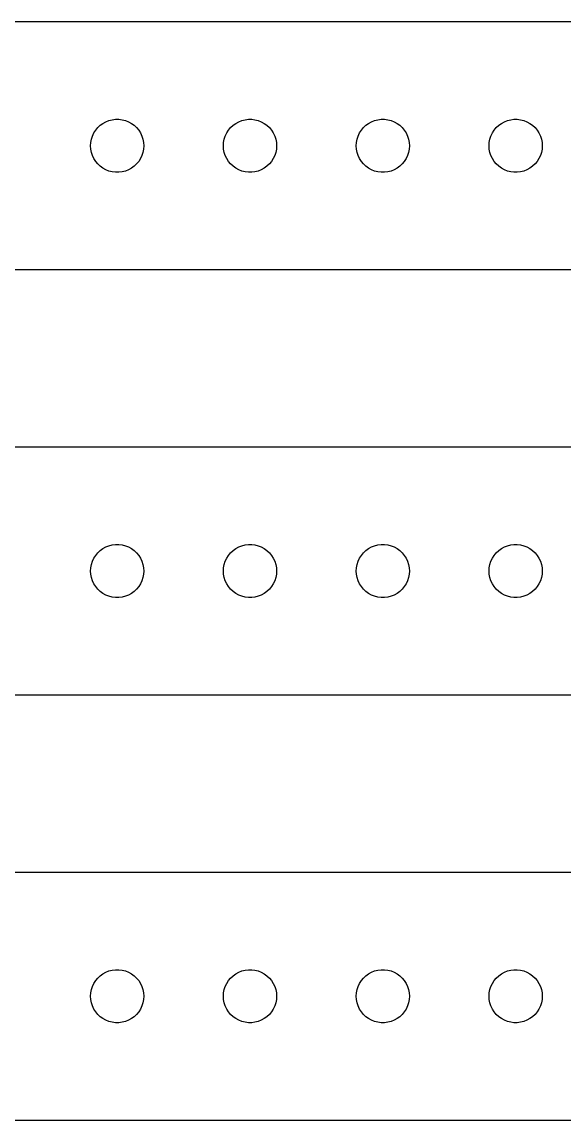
# Model space of a CAD drawing. Header units: metres. Extents: x -127 to 127, y 113 to 223.
# Drawn here: x -95.4 to -64.8, y 161 to 223 of the extents above; entities that cross this region are included whole.
import ezdxf

# ---------------------------------------------------------------- set-up
doc = ezdxf.new("R2010")
doc.units = ezdxf.units.M

msp = doc.modelspace()

# ---------------------------------------------------------------- linework, layer by layer
for p, q in [((122.314, 222.99), (-122.314, 222.99)), ((-91.2135, 216.882), (-91.0934, 217.027)), ((-91.0934, 217.027), (-90.9561, 217.156)), ((-90.9561, 217.156), (-90.8037, 217.266)), ((-90.8037, 217.266), (-90.6387, 217.357)), ((-90.6387, 217.357), (-90.4635, 217.427)), ((-90.4635, 217.427), (-90.2811, 217.473)), ((-90.2811, 217.473), (-90.0942, 217.497)), ((-90.0942, 217.497), (-89.9058, 217.497)), ((-89.9058, 217.497), (-89.7189, 217.473)), ((-89.7189, 217.473), (-89.5365, 217.427)), ((-89.5365, 217.427), (-89.3613, 217.357)), ((-89.3613, 217.357), (-89.1963, 217.266)), ((-89.1963, 217.266), (-89.0439, 217.156)), ((-89.0439, 217.156), (-88.9065, 217.027)), ((-88.9065, 217.027), (-88.7865, 216.882)), ((-83.7135, 216.882), (-83.5934, 217.027)), ((-83.5934, 217.027), (-83.4561, 217.156)), ((-83.4561, 217.156), (-83.3037, 217.266)), ((-83.3037, 217.266), (-83.1387, 217.357)), ((-83.1387, 217.357), (-82.9635, 217.427)), ((-82.9635, 217.427), (-82.7811, 217.473)), ((-82.7811, 217.473), (-82.5942, 217.497)), ((-82.5942, 217.497), (-82.4058, 217.497)), ((-82.4058, 217.497), (-82.2189, 217.473)), ((-82.2189, 217.473), (-82.0365, 217.427)), ((-82.0365, 217.427), (-81.8613, 217.357)), ((-81.8613, 217.357), (-81.6963, 217.266)), ((-81.6963, 217.266), (-81.5439, 217.156)), ((-81.5439, 217.156), (-81.4065, 217.027)), ((-81.4065, 217.027), (-81.2865, 216.882)), ((-76.2135, 216.882), (-76.0934, 217.027)), ((-76.0934, 217.027), (-75.9561, 217.156)), ((-75.9561, 217.156), (-75.8037, 217.266)), ((-75.8037, 217.266), (-75.6387, 217.357)), ((-75.6387, 217.357), (-75.4635, 217.427)), ((-75.4635, 217.427), (-75.2811, 217.473)), ((-75.2811, 217.473), (-75.0942, 217.497)), ((-75.0942, 217.497), (-74.9058, 217.497)), ((-74.9058, 217.497), (-74.7189, 217.473)), ((-74.7189, 217.473), (-74.5365, 217.427)), ((-74.5365, 217.427), (-74.3613, 217.357)), ((-74.3613, 217.357), (-74.1963, 217.266)), ((-74.1963, 217.266), (-74.0439, 217.156)), ((-74.0439, 217.156), (-73.9065, 217.027)), ((-73.9065, 217.027), (-73.7865, 216.882)), ((-68.7135, 216.882), (-68.5934, 217.027)), ((-68.5934, 217.027), (-68.4561, 217.156)), ((-68.4561, 217.156), (-68.3037, 217.266)), ((-68.3037, 217.266), (-68.1387, 217.357)), ((-68.1387, 217.357), (-67.9635, 217.427)), ((-67.9635, 217.427), (-67.7811, 217.473)), ((-67.7811, 217.473), (-67.5942, 217.497)), ((-67.5942, 217.497), (-67.4058, 217.497)), ((-67.4058, 217.497), (-67.2189, 217.473)), ((-67.2189, 217.473), (-67.0365, 217.427)), ((-67.0365, 217.427), (-66.8613, 217.357)), ((-66.8613, 217.357), (-66.6963, 217.266)), ((-66.6963, 217.266), (-66.5439, 217.156)), ((-66.5439, 217.156), (-66.4065, 217.027)), ((-66.4065, 217.027), (-66.2865, 216.882)), ((-91.4882, 216.188), (-91.4529, 216.373)), ((-91.4529, 216.373), (-91.3947, 216.552)), ((-91.3947, 216.552), (-91.3145, 216.723)), ((-91.3145, 216.723), (-91.2135, 216.882)), ((-88.7865, 216.882), (-88.6855, 216.723)), ((-88.6855, 216.723), (-88.6053, 216.552)), ((-88.6053, 216.552), (-88.5471, 216.373)), ((-88.5471, 216.373), (-88.5118, 216.188)), ((-83.9882, 216.188), (-83.9529, 216.373)), ((-83.9529, 216.373), (-83.8947, 216.552)), ((-83.8947, 216.552), (-83.8145, 216.723)), ((-83.8145, 216.723), (-83.7135, 216.882)), ((-81.2865, 216.882), (-81.1855, 216.723)), ((-81.1855, 216.723), (-81.1053, 216.552)), ((-81.1053, 216.552), (-81.0471, 216.373)), ((-81.0471, 216.373), (-81.0118, 216.188)), ((-76.4882, 216.188), (-76.4529, 216.373)), ((-76.4529, 216.373), (-76.3947, 216.552)), ((-76.3947, 216.552), (-76.3145, 216.723)), ((-76.3145, 216.723), (-76.2135, 216.882)), ((-73.7865, 216.882), (-73.6855, 216.723)), ((-73.6855, 216.723), (-73.6053, 216.552)), ((-73.6053, 216.552), (-73.5471, 216.373)), ((-73.5471, 216.373), (-73.5118, 216.188)), ((-68.9882, 216.188), (-68.9529, 216.373)), ((-68.9529, 216.373), (-68.8947, 216.552)), ((-68.8947, 216.552), (-68.8145, 216.723)), ((-68.8145, 216.723), (-68.7135, 216.882)), ((-66.2865, 216.882), (-66.1855, 216.723)), ((-66.1855, 216.723), (-66.1053, 216.552)), ((-66.1053, 216.552), (-66.0471, 216.373)), ((-66.0471, 216.373), (-66.0118, 216.188)), ((-91.5, 216), (-91.4882, 216.188)), ((-91.4882, 215.812), (-91.5, 216)), ((-91.4529, 215.627), (-91.4882, 215.812)), ((-88.5118, 215.812), (-88.5471, 215.627)), ((-88.5118, 216.188), (-88.5, 216)), ((-88.5, 216), (-88.5118, 215.812)), ((-84, 216), (-83.9882, 216.188)), ((-83.9882, 215.812), (-84, 216)), ((-83.9529, 215.627), (-83.9882, 215.812)), ((-81.0118, 215.812), (-81.0471, 215.627)), ((-81.0118, 216.188), (-81, 216)), ((-81, 216), (-81.0118, 215.812)), ((-76.5, 216), (-76.4882, 216.188)), ((-76.4882, 215.812), (-76.5, 216)), ((-76.4529, 215.627), (-76.4882, 215.812)), ((-73.5118, 215.812), (-73.5471, 215.627)), ((-73.5118, 216.188), (-73.5, 216)), ((-73.5, 216), (-73.5118, 215.812)), ((-69, 216), (-68.9882, 216.188)), ((-68.9882, 215.812), (-69, 216)), ((-68.9529, 215.627), (-68.9882, 215.812)), ((-66.0118, 215.812), (-66.0471, 215.627)), ((-66.0118, 216.188), (-66, 216)), ((-66, 216), (-66.0118, 215.812)), ((-91.3947, 215.448), (-91.4529, 215.627)), ((-91.3145, 215.277), (-91.3947, 215.448)), ((-91.2135, 215.118), (-91.3145, 215.277)), ((-91.0934, 214.973), (-91.2135, 215.118)), ((-88.7865, 215.118), (-88.9065, 214.973)), ((-88.6855, 215.277), (-88.7865, 215.118)), ((-88.6053, 215.448), (-88.6855, 215.277)), ((-88.5471, 215.627), (-88.6053, 215.448)), ((-83.8947, 215.448), (-83.9529, 215.627)), ((-83.8145, 215.277), (-83.8947, 215.448)), ((-83.7135, 215.118), (-83.8145, 215.277)), ((-83.5934, 214.973), (-83.7135, 215.118)), ((-81.2865, 215.118), (-81.4065, 214.973)), ((-81.1855, 215.277), (-81.2865, 215.118)), ((-81.1053, 215.448), (-81.1855, 215.277)), ((-81.0471, 215.627), (-81.1053, 215.448)), ((-76.3947, 215.448), (-76.4529, 215.627)), ((-76.3145, 215.277), (-76.3947, 215.448)), ((-76.2135, 215.118), (-76.3145, 215.277)), ((-76.0934, 214.973), (-76.2135, 215.118)), ((-73.7865, 215.118), (-73.9065, 214.973)), ((-73.6855, 215.277), (-73.7865, 215.118)), ((-73.6053, 215.448), (-73.6855, 215.277)), ((-73.5471, 215.627), (-73.6053, 215.448)), ((-68.8947, 215.448), (-68.9529, 215.627)), ((-68.8145, 215.277), (-68.8947, 215.448)), ((-68.7135, 215.118), (-68.8145, 215.277)), ((-68.5934, 214.973), (-68.7135, 215.118)), ((-66.2865, 215.118), (-66.4065, 214.973)), ((-66.1855, 215.277), (-66.2865, 215.118)), ((-66.1053, 215.448), (-66.1855, 215.277)), ((-66.0471, 215.627), (-66.1053, 215.448)), ((-90.9561, 214.844), (-91.0934, 214.973)), ((-90.8037, 214.734), (-90.9561, 214.844)), ((-90.6387, 214.643), (-90.8037, 214.734)), ((-90.4635, 214.573), (-90.6387, 214.643)), ((-90.2811, 214.527), (-90.4635, 214.573)), ((-90.0942, 214.503), (-90.2811, 214.527)), ((-89.9058, 214.503), (-90.0942, 214.503)), ((-89.7189, 214.527), (-89.9058, 214.503)), ((-89.5365, 214.573), (-89.7189, 214.527)), ((-89.3613, 214.643), (-89.5365, 214.573)), ((-89.1963, 214.734), (-89.3613, 214.643)), ((-89.0439, 214.844), (-89.1963, 214.734)), ((-88.9065, 214.973), (-89.0439, 214.844)), ((-83.4561, 214.844), (-83.5934, 214.973)), ((-83.3037, 214.734), (-83.4561, 214.844)), ((-83.1387, 214.643), (-83.3037, 214.734)), ((-82.9635, 214.573), (-83.1387, 214.643)), ((-82.7811, 214.527), (-82.9635, 214.573)), ((-82.5942, 214.503), (-82.7811, 214.527)), ((-82.4058, 214.503), (-82.5942, 214.503)), ((-82.2189, 214.527), (-82.4058, 214.503)), ((-82.0365, 214.573), (-82.2189, 214.527)), ((-81.8613, 214.643), (-82.0365, 214.573)), ((-81.6963, 214.734), (-81.8613, 214.643)), ((-81.5439, 214.844), (-81.6963, 214.734)), ((-81.4065, 214.973), (-81.5439, 214.844)), ((-75.9561, 214.844), (-76.0934, 214.973)), ((-75.8037, 214.734), (-75.9561, 214.844)), ((-75.6387, 214.643), (-75.8037, 214.734)), ((-75.4635, 214.573), (-75.6387, 214.643)), ((-75.2811, 214.527), (-75.4635, 214.573)), ((-75.0942, 214.503), (-75.2811, 214.527)), ((-74.9058, 214.503), (-75.0942, 214.503)), ((-74.7189, 214.527), (-74.9058, 214.503)), ((-74.5365, 214.573), (-74.7189, 214.527)), ((-74.3613, 214.643), (-74.5365, 214.573)), ((-74.1963, 214.734), (-74.3613, 214.643)), ((-74.0439, 214.844), (-74.1963, 214.734)), ((-73.9065, 214.973), (-74.0439, 214.844)), ((-68.4561, 214.844), (-68.5934, 214.973)), ((-68.3037, 214.734), (-68.4561, 214.844)), ((-68.1387, 214.643), (-68.3037, 214.734)), ((-67.9635, 214.573), (-68.1387, 214.643)), ((-67.7811, 214.527), (-67.9635, 214.573)), ((-67.5942, 214.503), (-67.7811, 214.527)), ((-67.4058, 214.503), (-67.5942, 214.503)), ((-67.2189, 214.527), (-67.4058, 214.503)), ((-67.0365, 214.573), (-67.2189, 214.527)), ((-66.8613, 214.643), (-67.0365, 214.573)), ((-66.6963, 214.734), (-66.8613, 214.643)), ((-66.5439, 214.844), (-66.6963, 214.734)), ((-66.4065, 214.973), (-66.5439, 214.844)), ((-122.314, 209.01), (122.314, 209.01)), ((122.314, 198.99), (-122.314, 198.99)), ((-90.6387, 193.357), (-90.4635, 193.427)), ((-90.4635, 193.427), (-90.2811, 193.473)), ((-90.2811, 193.473), (-90.0942, 193.497)), ((-90.0942, 193.497), (-89.9058, 193.497)), ((-89.9058, 193.497), (-89.7189, 193.473)), ((-89.7189, 193.473), (-89.5365, 193.427)), ((-89.5365, 193.427), (-89.3613, 193.357)), ((-83.1387, 193.357), (-82.9635, 193.427)), ((-82.9635, 193.427), (-82.7811, 193.473)), ((-82.7811, 193.473), (-82.5942, 193.497)), ((-82.5942, 193.497), (-82.4058, 193.497)), ((-82.4058, 193.497), (-82.2189, 193.473)), ((-82.2189, 193.473), (-82.0365, 193.427)), ((-82.0365, 193.427), (-81.8613, 193.357)), ((-75.6387, 193.357), (-75.4635, 193.427)), ((-75.4635, 193.427), (-75.2811, 193.473)), ((-75.2811, 193.473), (-75.0942, 193.497)), ((-75.0942, 193.497), (-74.9058, 193.497)), ((-74.9058, 193.497), (-74.7189, 193.473)), ((-74.7189, 193.473), (-74.5365, 193.427)), ((-74.5365, 193.427), (-74.3613, 193.357)), ((-68.1387, 193.357), (-67.9635, 193.427)), ((-67.9635, 193.427), (-67.7811, 193.473)), ((-67.7811, 193.473), (-67.5942, 193.497)), ((-67.5942, 193.497), (-67.4058, 193.497)), ((-67.4058, 193.497), (-67.2189, 193.473)), ((-67.2189, 193.473), (-67.0365, 193.427)), ((-67.0365, 193.427), (-66.8613, 193.357)), ((-91.3145, 192.723), (-91.2135, 192.882)), ((-91.2135, 192.882), (-91.0934, 193.027)), ((-91.0934, 193.027), (-90.9561, 193.156)), ((-90.9561, 193.156), (-90.8037, 193.266)), ((-90.8037, 193.266), (-90.6387, 193.357)), ((-89.3613, 193.357), (-89.1963, 193.266)), ((-89.1963, 193.266), (-89.0439, 193.156)), ((-89.0439, 193.156), (-88.9065, 193.027)), ((-88.9065, 193.027), (-88.7865, 192.882)), ((-88.7865, 192.882), (-88.6855, 192.723)), ((-83.8145, 192.723), (-83.7135, 192.882)), ((-83.7135, 192.882), (-83.5934, 193.027)), ((-83.5934, 193.027), (-83.4561, 193.156)), ((-83.4561, 193.156), (-83.3037, 193.266)), ((-83.3037, 193.266), (-83.1387, 193.357)), ((-81.8613, 193.357), (-81.6963, 193.266)), ((-81.6963, 193.266), (-81.5439, 193.156)), ((-81.5439, 193.156), (-81.4065, 193.027)), ((-81.4065, 193.027), (-81.2865, 192.882)), ((-81.2865, 192.882), (-81.1855, 192.723)), ((-76.3145, 192.723), (-76.2135, 192.882)), ((-76.2135, 192.882), (-76.0934, 193.027)), ((-76.0934, 193.027), (-75.9561, 193.156)), ((-75.9561, 193.156), (-75.8037, 193.266)), ((-75.8037, 193.266), (-75.6387, 193.357)), ((-74.3613, 193.357), (-74.1963, 193.266)), ((-74.1963, 193.266), (-74.0439, 193.156)), ((-74.0439, 193.156), (-73.9065, 193.027)), ((-73.9065, 193.027), (-73.7865, 192.882)), ((-73.7865, 192.882), (-73.6855, 192.723)), ((-68.8145, 192.723), (-68.7135, 192.882)), ((-68.7135, 192.882), (-68.5934, 193.027)), ((-68.5934, 193.027), (-68.4561, 193.156)), ((-68.4561, 193.156), (-68.3037, 193.266)), ((-68.3037, 193.266), (-68.1387, 193.357)), ((-66.8613, 193.357), (-66.6963, 193.266)), ((-66.6963, 193.266), (-66.5439, 193.156)), ((-66.5439, 193.156), (-66.4065, 193.027)), ((-66.4065, 193.027), (-66.2865, 192.882)), ((-66.2865, 192.882), (-66.1855, 192.723)), ((-91.5, 192), (-91.4882, 192.188)), ((-91.4882, 192.188), (-91.4529, 192.373)), ((-91.4529, 192.373), (-91.3947, 192.552)), ((-91.3947, 192.552), (-91.3145, 192.723)), ((-88.6855, 192.723), (-88.6053, 192.552)), ((-88.6053, 192.552), (-88.5471, 192.373)), ((-88.5471, 192.373), (-88.5118, 192.188)), ((-88.5118, 192.188), (-88.5, 192)), ((-84, 192), (-83.9882, 192.188)), ((-83.9882, 192.188), (-83.9529, 192.373)), ((-83.9529, 192.373), (-83.8947, 192.552)), ((-83.8947, 192.552), (-83.8145, 192.723)), ((-81.1855, 192.723), (-81.1053, 192.552)), ((-81.1053, 192.552), (-81.0471, 192.373)), ((-81.0471, 192.373), (-81.0118, 192.188)), ((-81.0118, 192.188), (-81, 192)), ((-76.5, 192), (-76.4882, 192.188)), ((-76.4882, 192.188), (-76.4529, 192.373)), ((-76.4529, 192.373), (-76.3947, 192.552)), ((-76.3947, 192.552), (-76.3145, 192.723)), ((-73.6855, 192.723), (-73.6053, 192.552)), ((-73.6053, 192.552), (-73.5471, 192.373)), ((-73.5471, 192.373), (-73.5118, 192.188)), ((-73.5118, 192.188), (-73.5, 192)), ((-69, 192), (-68.9882, 192.188)), ((-68.9882, 192.188), (-68.9529, 192.373)), ((-68.9529, 192.373), (-68.8947, 192.552)), ((-68.8947, 192.552), (-68.8145, 192.723)), ((-66.1855, 192.723), (-66.1053, 192.552)), ((-66.1053, 192.552), (-66.0471, 192.373)), ((-66.0471, 192.373), (-66.0118, 192.188)), ((-66.0118, 192.188), (-66, 192)), ((-91.4882, 191.812), (-91.5, 192)), ((-91.4529, 191.627), (-91.4882, 191.812)), ((-91.3947, 191.448), (-91.4529, 191.627)), ((-88.5471, 191.627), (-88.6053, 191.448)), ((-88.5118, 191.812), (-88.5471, 191.627)), ((-88.5, 192), (-88.5118, 191.812)), ((-83.9882, 191.812), (-84, 192)), ((-83.9529, 191.627), (-83.9882, 191.812)), ((-83.8947, 191.448), (-83.9529, 191.627)), ((-81.0471, 191.627), (-81.1053, 191.448)), ((-81.0118, 191.812), (-81.0471, 191.627)), ((-81, 192), (-81.0118, 191.812)), ((-76.4882, 191.812), (-76.5, 192)), ((-76.4529, 191.627), (-76.4882, 191.812)), ((-76.3947, 191.448), (-76.4529, 191.627)), ((-73.5471, 191.627), (-73.6053, 191.448)), ((-73.5118, 191.812), (-73.5471, 191.627)), ((-73.5, 192), (-73.5118, 191.812)), ((-68.9882, 191.812), (-69, 192)), ((-68.9529, 191.627), (-68.9882, 191.812)), ((-68.8947, 191.448), (-68.9529, 191.627)), ((-66.0471, 191.627), (-66.1053, 191.448)), ((-66.0118, 191.812), (-66.0471, 191.627)), ((-66, 192), (-66.0118, 191.812)), ((-91.3145, 191.277), (-91.3947, 191.448)), ((-91.2135, 191.118), (-91.3145, 191.277)), ((-91.0934, 190.973), (-91.2135, 191.118)), ((-90.9561, 190.844), (-91.0934, 190.973)), ((-88.9065, 190.973), (-89.0439, 190.844)), ((-88.7865, 191.118), (-88.9065, 190.973)), ((-88.6855, 191.277), (-88.7865, 191.118)), ((-88.6053, 191.448), (-88.6855, 191.277)), ((-83.8145, 191.277), (-83.8947, 191.448)), ((-83.7135, 191.118), (-83.8145, 191.277)), ((-83.5934, 190.973), (-83.7135, 191.118)), ((-83.4561, 190.844), (-83.5934, 190.973)), ((-81.4065, 190.973), (-81.5439, 190.844)), ((-81.2865, 191.118), (-81.4065, 190.973)), ((-81.1855, 191.277), (-81.2865, 191.118)), ((-81.1053, 191.448), (-81.1855, 191.277)), ((-76.3145, 191.277), (-76.3947, 191.448)), ((-76.2135, 191.118), (-76.3145, 191.277)), ((-76.0934, 190.973), (-76.2135, 191.118)), ((-75.9561, 190.844), (-76.0934, 190.973)), ((-73.9065, 190.973), (-74.0439, 190.844)), ((-73.7865, 191.118), (-73.9065, 190.973)), ((-73.6855, 191.277), (-73.7865, 191.118)), ((-73.6053, 191.448), (-73.6855, 191.277)), ((-68.8145, 191.277), (-68.8947, 191.448)), ((-68.7135, 191.118), (-68.8145, 191.277)), ((-68.5934, 190.973), (-68.7135, 191.118)), ((-68.4561, 190.844), (-68.5934, 190.973)), ((-66.4065, 190.973), (-66.5439, 190.844)), ((-66.2865, 191.118), (-66.4065, 190.973)), ((-66.1855, 191.277), (-66.2865, 191.118)), ((-66.1053, 191.448), (-66.1855, 191.277)), ((-90.8037, 190.734), (-90.9561, 190.844)), ((-90.6387, 190.643), (-90.8037, 190.734)), ((-90.4635, 190.573), (-90.6387, 190.643)), ((-90.2811, 190.527), (-90.4635, 190.573)), ((-90.0942, 190.503), (-90.2811, 190.527)), ((-89.9058, 190.503), (-90.0942, 190.503)), ((-89.7189, 190.527), (-89.9058, 190.503)), ((-89.5365, 190.573), (-89.7189, 190.527)), ((-89.3613, 190.643), (-89.5365, 190.573)), ((-89.1963, 190.734), (-89.3613, 190.643)), ((-89.0439, 190.844), (-89.1963, 190.734)), ((-83.3037, 190.734), (-83.4561, 190.844)), ((-83.1387, 190.643), (-83.3037, 190.734)), ((-82.9635, 190.573), (-83.1387, 190.643)), ((-82.7811, 190.527), (-82.9635, 190.573)), ((-82.5942, 190.503), (-82.7811, 190.527)), ((-82.4058, 190.503), (-82.5942, 190.503)), ((-82.2189, 190.527), (-82.4058, 190.503)), ((-82.0365, 190.573), (-82.2189, 190.527)), ((-81.8613, 190.643), (-82.0365, 190.573)), ((-81.6963, 190.734), (-81.8613, 190.643)), ((-81.5439, 190.844), (-81.6963, 190.734)), ((-75.8037, 190.734), (-75.9561, 190.844)), ((-75.6387, 190.643), (-75.8037, 190.734)), ((-75.4635, 190.573), (-75.6387, 190.643)), ((-75.2811, 190.527), (-75.4635, 190.573)), ((-75.0942, 190.503), (-75.2811, 190.527)), ((-74.9058, 190.503), (-75.0942, 190.503)), ((-74.7189, 190.527), (-74.9058, 190.503)), ((-74.5365, 190.573), (-74.7189, 190.527)), ((-74.3613, 190.643), (-74.5365, 190.573)), ((-74.1963, 190.734), (-74.3613, 190.643)), ((-74.0439, 190.844), (-74.1963, 190.734)), ((-68.3037, 190.734), (-68.4561, 190.844)), ((-68.1387, 190.643), (-68.3037, 190.734)), ((-67.9635, 190.573), (-68.1387, 190.643)), ((-67.7811, 190.527), (-67.9635, 190.573)), ((-67.5942, 190.503), (-67.7811, 190.527)), ((-67.4058, 190.503), (-67.5942, 190.503)), ((-67.2189, 190.527), (-67.4058, 190.503)), ((-67.0365, 190.573), (-67.2189, 190.527)), ((-66.8613, 190.643), (-67.0365, 190.573)), ((-66.6963, 190.734), (-66.8613, 190.643)), ((-66.5439, 190.844), (-66.6963, 190.734)), ((-122.314, 185.01), (122.314, 185.01)), ((122.314, 174.99), (-122.314, 174.99)), ((-90.9561, 169.156), (-90.8037, 169.266)), ((-90.8037, 169.266), (-90.6387, 169.357)), ((-90.6387, 169.357), (-90.4635, 169.427)), ((-90.4635, 169.427), (-90.2811, 169.473)), ((-90.2811, 169.473), (-90.0942, 169.497)), ((-90.0942, 169.497), (-89.9058, 169.497)), ((-89.9058, 169.497), (-89.7189, 169.473)), ((-89.7189, 169.473), (-89.5365, 169.427)), ((-89.5365, 169.427), (-89.3613, 169.357)), ((-89.3613, 169.357), (-89.1963, 169.266)), ((-89.1963, 169.266), (-89.0439, 169.156)), ((-83.4561, 169.156), (-83.3037, 169.266)), ((-83.3037, 169.266), (-83.1387, 169.357)), ((-83.1387, 169.357), (-82.9635, 169.427)), ((-82.9635, 169.427), (-82.7811, 169.473)), ((-82.7811, 169.473), (-82.5942, 169.497)), ((-82.5942, 169.497), (-82.4058, 169.497)), ((-82.4058, 169.497), (-82.2189, 169.473)), ((-82.2189, 169.473), (-82.0365, 169.427)), ((-82.0365, 169.427), (-81.8613, 169.357)), ((-81.8613, 169.357), (-81.6963, 169.266)), ((-81.6963, 169.266), (-81.5439, 169.156)), ((-75.9561, 169.156), (-75.8037, 169.266)), ((-75.8037, 169.266), (-75.6387, 169.357)), ((-75.6387, 169.357), (-75.4635, 169.427)), ((-75.4635, 169.427), (-75.2811, 169.473)), ((-75.2811, 169.473), (-75.0942, 169.497)), ((-75.0942, 169.497), (-74.9058, 169.497)), ((-74.9058, 169.497), (-74.7189, 169.473)), ((-74.7189, 169.473), (-74.5365, 169.427)), ((-74.5365, 169.427), (-74.3613, 169.357)), ((-74.3613, 169.357), (-74.1963, 169.266)), ((-74.1963, 169.266), (-74.0439, 169.156)), ((-68.4561, 169.156), (-68.3037, 169.266)), ((-68.3037, 169.266), (-68.1387, 169.357)), ((-68.1387, 169.357), (-67.9635, 169.427)), ((-67.9635, 169.427), (-67.7811, 169.473)), ((-67.7811, 169.473), (-67.5942, 169.497)), ((-67.5942, 169.497), (-67.4058, 169.497)), ((-67.4058, 169.497), (-67.2189, 169.473)), ((-67.2189, 169.473), (-67.0365, 169.427)), ((-67.0365, 169.427), (-66.8613, 169.357)), ((-66.8613, 169.357), (-66.6963, 169.266)), ((-66.6963, 169.266), (-66.5439, 169.156)), ((-91.3947, 168.552), (-91.3145, 168.723)), ((-91.3145, 168.723), (-91.2135, 168.882)), ((-91.2135, 168.882), (-91.0934, 169.027)), ((-91.0934, 169.027), (-90.9561, 169.156)), ((-89.0439, 169.156), (-88.9065, 169.027)), ((-88.9065, 169.027), (-88.7865, 168.882)), ((-88.7865, 168.882), (-88.6855, 168.723)), ((-88.6855, 168.723), (-88.6053, 168.552)), ((-83.8947, 168.552), (-83.8145, 168.723)), ((-83.8145, 168.723), (-83.7135, 168.882)), ((-83.7135, 168.882), (-83.5934, 169.027)), ((-83.5934, 169.027), (-83.4561, 169.156)), ((-81.5439, 169.156), (-81.4065, 169.027)), ((-81.4065, 169.027), (-81.2865, 168.882)), ((-81.2865, 168.882), (-81.1855, 168.723)), ((-81.1855, 168.723), (-81.1053, 168.552)), ((-76.3947, 168.552), (-76.3145, 168.723)), ((-76.3145, 168.723), (-76.2135, 168.882)), ((-76.2135, 168.882), (-76.0934, 169.027)), ((-76.0934, 169.027), (-75.9561, 169.156)), ((-74.0439, 169.156), (-73.9065, 169.027)), ((-73.9065, 169.027), (-73.7865, 168.882)), ((-73.7865, 168.882), (-73.6855, 168.723)), ((-73.6855, 168.723), (-73.6053, 168.552)), ((-68.8947, 168.552), (-68.8145, 168.723)), ((-68.8145, 168.723), (-68.7135, 168.882)), ((-68.7135, 168.882), (-68.5934, 169.027)), ((-68.5934, 169.027), (-68.4561, 169.156)), ((-66.5439, 169.156), (-66.4065, 169.027)), ((-66.4065, 169.027), (-66.2865, 168.882)), ((-66.2865, 168.882), (-66.1855, 168.723)), ((-66.1855, 168.723), (-66.1053, 168.552)), ((-91.5, 168), (-91.4882, 168.188)), ((-91.4882, 167.812), (-91.5, 168)), ((-91.4882, 168.188), (-91.4529, 168.373)), ((-91.4529, 168.373), (-91.3947, 168.552)), ((-88.6053, 168.552), (-88.5471, 168.373)), ((-88.5471, 168.373), (-88.5118, 168.188)), ((-88.5118, 168.188), (-88.5, 168)), ((-88.5, 168), (-88.5118, 167.812)), ((-84, 168), (-83.9882, 168.188)), ((-83.9882, 167.812), (-84, 168)), ((-83.9882, 168.188), (-83.9529, 168.373)), ((-83.9529, 168.373), (-83.8947, 168.552)), ((-81.1053, 168.552), (-81.0471, 168.373)), ((-81.0471, 168.373), (-81.0118, 168.188)), ((-81.0118, 168.188), (-81, 168)), ((-81, 168), (-81.0118, 167.812)), ((-76.5, 168), (-76.4882, 168.188)), ((-76.4882, 167.812), (-76.5, 168)), ((-76.4882, 168.188), (-76.4529, 168.373)), ((-76.4529, 168.373), (-76.3947, 168.552)), ((-73.6053, 168.552), (-73.5471, 168.373)), ((-73.5471, 168.373), (-73.5118, 168.188)), ((-73.5118, 168.188), (-73.5, 168)), ((-73.5, 168), (-73.5118, 167.812)), ((-69, 168), (-68.9882, 168.188)), ((-68.9882, 167.812), (-69, 168)), ((-68.9882, 168.188), (-68.9529, 168.373)), ((-68.9529, 168.373), (-68.8947, 168.552)), ((-66.1053, 168.552), (-66.0471, 168.373)), ((-66.0471, 168.373), (-66.0118, 168.188)), ((-66.0118, 168.188), (-66, 168)), ((-66, 168), (-66.0118, 167.812)), ((-91.4529, 167.627), (-91.4882, 167.812)), ((-91.3947, 167.448), (-91.4529, 167.627)), ((-91.3145, 167.277), (-91.3947, 167.448)), ((-88.6053, 167.448), (-88.6855, 167.277)), ((-88.5471, 167.627), (-88.6053, 167.448)), ((-88.5118, 167.812), (-88.5471, 167.627)), ((-83.9529, 167.627), (-83.9882, 167.812)), ((-83.8947, 167.448), (-83.9529, 167.627)), ((-83.8145, 167.277), (-83.8947, 167.448)), ((-81.1053, 167.448), (-81.1855, 167.277)), ((-81.0471, 167.627), (-81.1053, 167.448)), ((-81.0118, 167.812), (-81.0471, 167.627)), ((-76.4529, 167.627), (-76.4882, 167.812)), ((-76.3947, 167.448), (-76.4529, 167.627)), ((-76.3145, 167.277), (-76.3947, 167.448)), ((-73.6053, 167.448), (-73.6855, 167.277)), ((-73.5471, 167.627), (-73.6053, 167.448)), ((-73.5118, 167.812), (-73.5471, 167.627)), ((-68.9529, 167.627), (-68.9882, 167.812)), ((-68.8947, 167.448), (-68.9529, 167.627)), ((-68.8145, 167.277), (-68.8947, 167.448)), ((-66.1053, 167.448), (-66.1855, 167.277)), ((-66.0471, 167.627), (-66.1053, 167.448)), ((-66.0118, 167.812), (-66.0471, 167.627)), ((-91.2135, 167.118), (-91.3145, 167.277)), ((-91.0934, 166.973), (-91.2135, 167.118)), ((-90.9561, 166.844), (-91.0934, 166.973)), ((-90.8037, 166.734), (-90.9561, 166.844)), ((-90.6387, 166.643), (-90.8037, 166.734)), ((-89.1963, 166.734), (-89.3613, 166.643)), ((-89.0439, 166.844), (-89.1963, 166.734)), ((-88.9065, 166.973), (-89.0439, 166.844)), ((-88.7865, 167.118), (-88.9065, 166.973)), ((-88.6855, 167.277), (-88.7865, 167.118)), ((-83.7135, 167.118), (-83.8145, 167.277)), ((-83.5934, 166.973), (-83.7135, 167.118)), ((-83.4561, 166.844), (-83.5934, 166.973)), ((-83.3037, 166.734), (-83.4561, 166.844)), ((-83.1387, 166.643), (-83.3037, 166.734)), ((-81.6963, 166.734), (-81.8613, 166.643)), ((-81.5439, 166.844), (-81.6963, 166.734)), ((-81.4065, 166.973), (-81.5439, 166.844)), ((-81.2865, 167.118), (-81.4065, 166.973)), ((-81.1855, 167.277), (-81.2865, 167.118)), ((-76.2135, 167.118), (-76.3145, 167.277)), ((-76.0934, 166.973), (-76.2135, 167.118)), ((-75.9561, 166.844), (-76.0934, 166.973)), ((-75.8037, 166.734), (-75.9561, 166.844)), ((-75.6387, 166.643), (-75.8037, 166.734)), ((-74.1963, 166.734), (-74.3613, 166.643)), ((-74.0439, 166.844), (-74.1963, 166.734)), ((-73.9065, 166.973), (-74.0439, 166.844)), ((-73.7865, 167.118), (-73.9065, 166.973)), ((-73.6855, 167.277), (-73.7865, 167.118)), ((-68.7135, 167.118), (-68.8145, 167.277)), ((-68.5934, 166.973), (-68.7135, 167.118)), ((-68.4561, 166.844), (-68.5934, 166.973)), ((-68.3037, 166.734), (-68.4561, 166.844)), ((-68.1387, 166.643), (-68.3037, 166.734)), ((-66.6963, 166.734), (-66.8613, 166.643)), ((-66.5439, 166.844), (-66.6963, 166.734)), ((-66.4065, 166.973), (-66.5439, 166.844)), ((-66.2865, 167.118), (-66.4065, 166.973)), ((-66.1855, 167.277), (-66.2865, 167.118)), ((-90.4635, 166.573), (-90.6387, 166.643)), ((-90.2811, 166.527), (-90.4635, 166.573)), ((-90.0942, 166.503), (-90.2811, 166.527)), ((-89.9058, 166.503), (-90.0942, 166.503)), ((-89.7189, 166.527), (-89.9058, 166.503)), ((-89.5365, 166.573), (-89.7189, 166.527)), ((-89.3613, 166.643), (-89.5365, 166.573)), ((-82.9635, 166.573), (-83.1387, 166.643)), ((-82.7811, 166.527), (-82.9635, 166.573)), ((-82.5942, 166.503), (-82.7811, 166.527)), ((-82.4058, 166.503), (-82.5942, 166.503)), ((-82.2189, 166.527), (-82.4058, 166.503)), ((-82.0365, 166.573), (-82.2189, 166.527)), ((-81.8613, 166.643), (-82.0365, 166.573)), ((-75.4635, 166.573), (-75.6387, 166.643)), ((-75.2811, 166.527), (-75.4635, 166.573)), ((-75.0942, 166.503), (-75.2811, 166.527)), ((-74.9058, 166.503), (-75.0942, 166.503)), ((-74.7189, 166.527), (-74.9058, 166.503)), ((-74.5365, 166.573), (-74.7189, 166.527)), ((-74.3613, 166.643), (-74.5365, 166.573)), ((-67.9635, 166.573), (-68.1387, 166.643)), ((-67.7811, 166.527), (-67.9635, 166.573)), ((-67.5942, 166.503), (-67.7811, 166.527)), ((-67.4058, 166.503), (-67.5942, 166.503)), ((-67.2189, 166.527), (-67.4058, 166.503)), ((-67.0365, 166.573), (-67.2189, 166.527)), ((-66.8613, 166.643), (-67.0365, 166.573)), ((-122.314, 161.01), (122.314, 161.01))]:
    msp.add_line(p, q)

doc.saveas('drawing.dxf')
